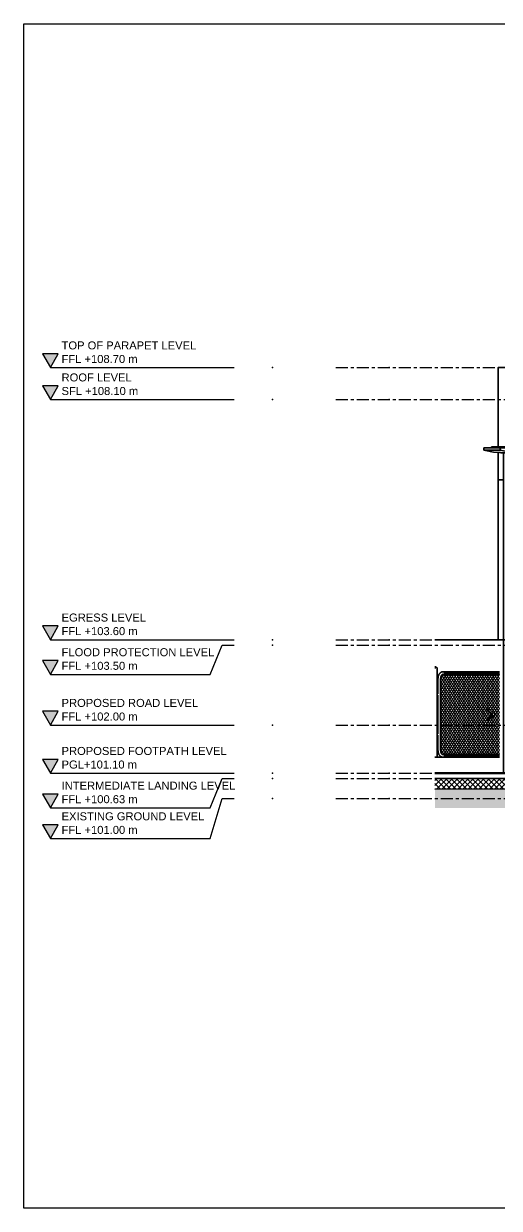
# Model space of a CAD drawing. Header units: millimetres. Extents: x -25371 to 2282244, y -90657 to 147824.
# Drawn here: x 1924424 to 1933346, y -11627 to 10573 of the extents above; entities that cross this region are included whole.
import ezdxf
from ezdxf.xclip import XClip

# ---------------------------------------------------------------- set-up
doc = ezdxf.new("R2010")
doc.units = ezdxf.units.MM
doc.header["$XCLIPFRAME"] = 0
doc.linetypes.add('CENTER', pattern=[50.8, 31.75, -6.35, 6.35, -6.35])
doc.linetypes.add('TA_GL_000.90000', pattern=[2.475, 0.9, -0.225, 0.225, -0.225, 0.9])
for name, color, linetype in [('000 - 0_SYM_DWG_GRIDLINE_MAIN_COLOR_251', 7, 'Continuous'), ('000 - 0_SYM_DWG_LEVEL_MAIN_COLOR_2', 7, 'Continuous'), ('000 - 0_SYM_DWG_LEVEL_TEXT', 7, 'Continuous'), ('000 - GRID', 7, 'CENTER')]:
    doc.layers.add(name, color=color, linetype=linetype)
for name, color, linetype, lineweight in [('A-DETL', 7, 'Continuous', 70), ('A-DETL-GENF', 7, 'Continuous', 35), ('A-DETL-THIN', 7, 'Continuous', 25), ('A-FLOR-E', 7, 'Continuous', 35), ('A-FLOR-FNSH', 7, 'Continuous', 70), ('A-FLOR-OTLN', 7, 'Continuous', 35), ('A-FLOR-PATT', 7, 'Continuous', 70), ('A-GENM', 7, 'Continuous', 35), ('A-GLAZ-CURT', 7, 'Continuous', 35), ('A-GLAZ-CWMG', 7, 'Continuous', 35), ('E-LITE-EQPM', 7, 'Continuous', 35)]:
    doc.layers.add(name, color=color, linetype=linetype, lineweight=lineweight)
doc.styles.add('Arial_1', font='arial.ttf', dxfattribs={"height": 400})
doc.styles.add('TA', font='', dxfattribs={"height": 4.5})
doc.styles.get('TA').set_extended_font_data('Cordia New')

# ---------------------------------------------------------------- blocks, each defined once
blk = doc.blocks.new('A$C7fb6dcac')
at = {"layer": 'Defpoints', "color": 7}
blk.add_lwpolyline([(7750, -444), (6975, -444), (6975, 0), (7750, 0)], close=True, dxfattribs=at)
blk = doc.blocks.new('DPA_Curved type C_Left - Curved Type C_Left-5075811-VS01 - ELEVATION 5')
at = {"layer": 'A-GLAZ-CURT', "color": 7}
for p, q in [((-2950, 106600), (-3025, 106600)), ((-3025, 106600), (-2950, 106600)), ((-3025, 103600), (-3025, 106600)), ((-2950, 106600), (-3000, 106600)), ((-3000, 106600), (-3000, 106600)), ((-3000, 106600), (-2950, 106600)), ((-2925, 106600), (-2950, 106600)), ((-2950, 106600), (-2925, 106600)), ((-2950, 103600), (-3025, 103600)), ((-3025, 103600), (-2950, 103600)), ((-2950, 103600), (-3000, 103600)), ((-3000, 103600), (-3000, 103600)), ((-3000, 103600), (-2950, 103600)), ((-2924, 103600), (-2950, 103600)), ((-2950, 103600), (-2924, 103600))]:
    blk.add_line(p, q, dxfattribs=at)
blk = doc.blocks.new('DPA_Curved type C_Left - Curved Type C_Left-5545648-VS01 - ELEVATION 5')
at = {"layer": 'A-GLAZ-CURT', "color": 7}
for p, q in [((-2950, 108700), (-3025, 108700)), ((-3025, 108700), (-2950, 108700)), ((-3025, 107214), (-3025, 108700)), ((-2950, 108700), (-3000, 108700)), ((-3000, 108700), (-3000, 108700)), ((-3000, 108700), (-2950, 108700)), ((-2900, 108700), (-2950, 108700)), ((-2950, 108700), (-2900, 108700)), ((-2850, 108700), (-2900, 108700)), ((-2900, 108700), (-2850, 108700)), ((-2850, 108700), (-2850, 107214)), ((-2850, 107214), (-2850, 108700)), ((-3025, 106600), (-3025, 107111)), ((-2950, 106600), (-3025, 106600)), ((-3025, 106600), (-2950, 106600)), ((-2950, 106600), (-3000, 106600)), ((-3000, 106600), (-3000, 106600)), ((-3000, 106600), (-2950, 106600)), ((-2925, 106600), (-2950, 106600)), ((-2950, 106600), (-2925, 106600))]:
    blk.add_line(p, q, dxfattribs=at)
blk = doc.blocks.new('Lighting-Street-LED - Lighting-Street-LED-V23-VS01 - ELEVATION 5')
at = {"layer": 'E-LITE-EQPM', "color": 7}
for p, q in [((-3289, 107194), (-3148, 107197)), ((-3289, 107153), (-3289, 107194)), ((-2987, 107194), (-3289, 107194)), ((-3107, 107116), (-3289, 107153)), ((-2987, 107153), (-3289, 107153)), ((-3148, 107214), (-3107, 107214)), ((-3148, 107197), (-3148, 107214)), ((-2846, 107214), (-3148, 107214)), ((-2846, 107197), (-3148, 107197)), ((-2999, 107214), (-3107, 107214)), ((-3107, 107116), (-2999, 107109)), ((-2972, 107214), (-2999, 107214)), ((-2846, 107197), (-2987, 107194)), ((-2987, 107194), (-2987, 107153)), ((-2987, 107153), (-2804, 107116)), ((-2963, 107214), (-2972, 107214)), ((-2972, 107106), (-2963, 107104)), ((-2934, 107214), (-2963, 107214)), ((-2963, 107104), (-2957, 107103)), ((-2904, 107103), (-2957, 107103)), ((-2902, 107214), (-2934, 107214)), ((-2925, 107103), (-2925, 101100)), ((-2899, 107214), (-2902, 107214)), ((-2855, 107214), (-2899, 107214)), ((-2832, 107103), (-2885, 107103)), ((-2827, 107214), (-2855, 107214)), ((-2846, 107214), (-2850, 107214)), ((-2849, 107214), (-2846, 107214)), ((-2804, 107214), (-2846, 107214)), ((-2846, 107214), (-2846, 107197)), ((-2804, 107214), (-2846, 107214)), ((-2846, 107214), (-2837, 107214)), ((-2846, 107109), (-2804, 107116)), ((-2837, 107104), (-2846, 107106)), ((-2837, 107214), (-2811, 107214)), ((-2837, 107104), (-2837, 107110)), ((-2832, 107103), (-2837, 107104)), ((-2829, 107112), (-2832, 107103)), ((-2824, 107214), (-2827, 107214)), ((-2825, 101100), (-2825, 107112)), ((-2809, 107214), (-2824, 107214)), ((-2811, 107214), (-2809, 107214)), ((-2804, 107116), (-2804, 107214))]:
    blk.add_line(p, q, dxfattribs=at)
at = {"layer": 'E-LITE-EQPM', "color": 7, "flags": 128}
for points in [[(-2999, 107109), (-2991, 107108), (-2983, 107108), (-2977, 107107), (-2972, 107106)], [(-2904, 107103), (-2899, 107103), (-2895, 107103)], [(-2895, 107103), (-2890, 107103), (-2885, 107103)], [(-2846, 107106), (-2849, 107107), (-2850, 107108), (-2849, 107108), (-2846, 107109)]]:
    blk.add_lwpolyline(points, dxfattribs=at)
blk = doc.blocks.new('FP_26-VS01 - ELEVATION 5')
at = {"layer": 'A-GLAZ-CURT', "color": 7}
blk.add_line((-4058, 102975), (-4059, 102975), dxfattribs=at)
blk = doc.blocks.new('FP_27-VS01 - ELEVATION 5')
at = {"layer": 'A-GLAZ-CURT', "color": 7}
blk.add_line((-4059, 101425), (-4058, 101425), dxfattribs=at)
blk = doc.blocks.new('DPA_CP_Fence Type D - Fence Post Left w MRTA Logo-V25-VS01 - ELEVATION 5')
at = {"layer": 'A-GLAZ-CURT', "lineweight": 9}
h = blk.add_hatch(dxfattribs=at)
h.set_pattern_fill('FP_15', style=0, pattern_type=2)
h.set_pattern_definition([(56.206, (-3237.97, 101400), (-23.6632, 35.3552), []), (123.794, (-3237.97, 101400), (-23.6632, -35.3552), [])])
h.paths.add_polyline_path([(-4049, 101450), (-3000, 101450), (-3000, 102950), (-4061, 102949), (-4071, 102946), (-4075, 102943), (-4088, 102926), (-4095, 102911), (-4099, 102893), (-4101, 102875), (-4101, 101525), (-4098, 101501), (-4090, 101478), (-4082, 101465), (-4072, 101455), (-4066, 101452), (-4054, 101450)])
h.paths.add_polyline_path([(-3238, 102103), (-3125, 102200), (-3238, 102297), (-3190, 102297), (-3078, 102200), (-3189, 102103), (-3238, 102103)])
at = {"layer": 'A-GLAZ-CURT', "color": 7}
for p, q in [((-4151, 102875), (-4151, 102600)), ((-4101, 101525), (-4101, 102875)), ((-3000, 103000), (-4059, 103000)), ((-4059, 102950), (-3000, 102950)), ((-4040, 102975), (-3000, 102975)), ((-3000, 102975), (-4040, 102975)), ((-4168, 102600), (-4143, 102600)), ((-4143, 102600), (-4168, 102600)), ((-4143, 102550), (-4168, 102550)), ((-4168, 102550), (-4143, 102550)), ((-4151, 102550), (-4151, 101850)), ((-3190, 102297), (-3238, 102297)), ((-3238, 102297), (-3125, 102200)), ((-3125, 102200), (-3238, 102103)), ((-3078, 102200), (-3190, 102297)), ((-3189, 102103), (-3078, 102200)), ((-3238, 102103), (-3189, 102103)), ((-4168, 101850), (-4143, 101850)), ((-4143, 101850), (-4168, 101850)), ((-4143, 101800), (-4168, 101800)), ((-4168, 101800), (-4143, 101800)), ((-4151, 101800), (-4151, 101525)), ((-3000, 101450), (-4059, 101450)), ((-4059, 101400), (-3000, 101400)), ((-3000, 101425), (-4040, 101425)), ((-4040, 101425), (-3000, 101425))]:
    blk.add_line(p, q, dxfattribs=at)
at = {"layer": 'A-GLAZ-CURT', "color": 7, "flags": 128}
for points in [[(-4059, 103000), (-4063, 103000), (-4067, 103000), (-4071, 102999), (-4075, 102998), (-4079, 102997), (-4083, 102996), (-4087, 102994), (-4091, 102992), (-4094, 102990), (-4098, 102988), (-4101, 102986), (-4105, 102983), (-4108, 102981), (-4111, 102978), (-4114, 102975), (-4117, 102972), (-4120, 102969), (-4123, 102965), (-4125, 102962), (-4128, 102958), (-4130, 102955), (-4132, 102951), (-4134, 102947), (-4136, 102943), (-4138, 102939), (-4140, 102935), (-4141, 102931), (-4143, 102926), (-4144, 102922), (-4145, 102918), (-4146, 102913), (-4147, 102909), (-4148, 102904), (-4149, 102899), (-4149, 102895), (-4150, 102890), (-4150, 102886), (-4150, 102881), (-4151, 102876), (-4151, 102875)], [(-4059, 102950), (-4060, 102950), (-4061, 102950), (-4062, 102950), (-4063, 102949), (-4065, 102949), (-4066, 102949), (-4067, 102948), (-4069, 102948), (-4070, 102947), (-4071, 102946), (-4073, 102945), (-4074, 102944), (-4076, 102943), (-4077, 102941), (-4079, 102940), (-4080, 102938), (-4081, 102937), (-4083, 102935), (-4084, 102933), (-4086, 102931), (-4087, 102929), (-4088, 102927), (-4090, 102924), (-4091, 102922), (-4092, 102919), (-4093, 102916), (-4094, 102914), (-4095, 102911), (-4096, 102908), (-4097, 102905), (-4098, 102902), (-4098, 102899), (-4099, 102896), (-4099, 102892), (-4100, 102889), (-4100, 102886), (-4100, 102883), (-4100, 102879), (-4101, 102876), (-4101, 102875)], [(-4059, 101400), (-4063, 101400), (-4067, 101400), (-4071, 101401), (-4075, 101402), (-4079, 101403), (-4083, 101404), (-4087, 101406), (-4091, 101408), (-4094, 101410), (-4098, 101412), (-4101, 101414), (-4105, 101417), (-4108, 101419), (-4111, 101422), (-4114, 101425), (-4117, 101428), (-4120, 101431), (-4123, 101435), (-4125, 101438), (-4128, 101442), (-4130, 101445), (-4132, 101449), (-4134, 101453), (-4136, 101457), (-4138, 101461), (-4140, 101465), (-4141, 101469), (-4143, 101474), (-4144, 101478), (-4145, 101482), (-4146, 101487), (-4147, 101491), (-4148, 101496), (-4149, 101501), (-4149, 101505), (-4150, 101510), (-4150, 101514), (-4150, 101519), (-4151, 101524), (-4151, 101525)], [(-4059, 101450), (-4060, 101450), (-4061, 101450), (-4062, 101450), (-4063, 101451), (-4065, 101451), (-4066, 101451), (-4067, 101452), (-4069, 101452), (-4070, 101453), (-4071, 101454), (-4073, 101455), (-4074, 101456), (-4076, 101457), (-4077, 101459), (-4079, 101460), (-4080, 101462), (-4081, 101463), (-4083, 101465), (-4084, 101467), (-4086, 101469), (-4087, 101471), (-4088, 101473), (-4090, 101476), (-4091, 101478), (-4092, 101481), (-4093, 101484), (-4094, 101486), (-4095, 101489), (-4096, 101492), (-4097, 101495), (-4098, 101498), (-4098, 101501), (-4099, 101504), (-4099, 101508), (-4100, 101511), (-4100, 101514), (-4100, 101517), (-4100, 101521), (-4101, 101524), (-4101, 101525)]]:
    blk.add_lwpolyline(points, dxfattribs=at)
at = {"layer": 'A-GLAZ-CURT', "color": 7}
for name in ['FP_26-VS01 - ELEVATION 5', 'FP_27-VS01 - ELEVATION 5']:
    blk.add_blockref(name, (0, 0), dxfattribs=at)
blk = doc.blocks.new('FP_29-VS01 - ELEVATION 5')
at = {"layer": 'A-GLAZ-CURT', "color": 7}
blk.add_line((-6066, 102975), (-6067, 102975), dxfattribs=at)
blk = doc.blocks.new('FP_30-VS01 - ELEVATION 5')
at = {"layer": 'A-GLAZ-CURT', "color": 7}
blk.add_line((-6067, 101425), (-6066, 101425), dxfattribs=at)
blk = doc.blocks.new('DPA_CP_Fence Type D - Fence Post Left w MRTA Logo-V28-VS01 - ELEVATION 5')
at = {"layer": 'A-GLAZ-CURT', "lineweight": 9}
h = blk.add_hatch(dxfattribs=at)
h.set_pattern_fill('FP_16', style=0, pattern_type=2)
h.set_pattern_definition([(56.206, (-5245.83, 101400), (-23.6632, 35.3552), []), (123.794, (-5245.83, 101400), (-23.6632, -35.3552), [])])
h.paths.add_polyline_path([(-6050, 101450), (-4421, 101451), (-4411, 101454), (-4400, 101461), (-4391, 101471), (-4382, 101489), (-4377, 101507), (-4376, 101527), (-4377, 102885), (-4377, 102895), (-4384, 102916), (-4392, 102929), (-4402, 102940), (-4414, 102948), (-4426, 102950), (-6069, 102949), (-6079, 102946), (-6083, 102943), (-6095, 102929), (-6103, 102911), (-6107, 102893), (-6108, 102875), (-6108, 101525), (-6106, 101501), (-6098, 101478), (-6090, 101465), (-6080, 101455), (-6074, 101452), (-6062, 101450), (-6053, 101450)])
h.paths.add_polyline_path([(-5245, 102103), (-5245, 102103), (-5133, 102200), (-5245, 102297), (-5197, 102297), (-5086, 102200), (-5197, 102103), (-5219, 102103)])
at = {"layer": 'A-GLAZ-CURT', "color": 7}
for p, q in [((-4318, 103075), (-4318, 102600)), ((-4293, 103075), (-4192, 103075)), ((-4192, 103075), (-4293, 103075)), ((-4168, 101400), (-4168, 103075)), ((-6108, 101525), (-6108, 102875)), ((-4427, 103000), (-6066, 103000)), ((-6066, 102950), (-4427, 102950)), ((-6048, 102975), (-4427, 102975)), ((-4426, 102975), (-6048, 102975)), ((-4335, 101525), (-4335, 102875)), ((-4335, 102600), (-4293, 102600)), ((-4292, 102600), (-4335, 102600)), ((-4293, 102550), (-4335, 102550)), ((-4335, 102550), (-4292, 102550)), ((-4318, 102549), (-4318, 101850)), ((-5197, 102297), (-5245, 102297)), ((-5245, 102297), (-5132, 102200)), ((-5132, 102200), (-5245, 102103)), ((-5086, 102200), (-5197, 102297)), ((-5197, 102103), (-5086, 102200)), ((-5245, 102103), (-5197, 102103)), ((-4335, 101850), (-4293, 101850)), ((-4292, 101850), (-4335, 101850)), ((-4293, 101800), (-4335, 101800)), ((-4335, 101800), (-4292, 101800)), ((-4318, 101800), (-4318, 101400)), ((-4427, 101450), (-6066, 101450)), ((-6066, 101400), (-4427, 101400)), ((-4427, 101425), (-6048, 101425)), ((-6048, 101425), (-4426, 101425))]:
    blk.add_line(p, q, dxfattribs=at)
at = {"layer": 'A-GLAZ-CURT', "color": 7, "flags": 128}
for points in [[(-4318, 103075), (-4314, 103078), (-4309, 103081), (-4305, 103083), (-4301, 103086), (-4296, 103088), (-4292, 103090), (-4287, 103092), (-4282, 103094), (-4278, 103095), (-4273, 103096), (-4268, 103097), (-4263, 103098), (-4258, 103099), (-4253, 103100), (-4248, 103100), (-4243, 103100), (-4243, 103100)], [(-4243, 103100), (-4238, 103100), (-4233, 103100), (-4228, 103099), (-4223, 103098), (-4218, 103098), (-4213, 103096), (-4208, 103095), (-4203, 103094), (-4199, 103092), (-4194, 103090), (-4189, 103088), (-4185, 103086), (-4181, 103083), (-4176, 103081), (-4172, 103078), (-4168, 103075), (-4168, 103075)], [(-6066, 103000), (-6071, 103000), (-6075, 103000), (-6079, 102999), (-6083, 102998), (-6087, 102997), (-6091, 102996), (-6095, 102994), (-6099, 102992), (-6102, 102990), (-6106, 102988), (-6109, 102986), (-6113, 102983), (-6116, 102981), (-6119, 102978), (-6122, 102975), (-6125, 102972), (-6128, 102969), (-6130, 102965), (-6133, 102962), (-6135, 102959)], [(-6066, 102950), (-6068, 102950), (-6069, 102950), (-6070, 102950), (-6071, 102949), (-6072, 102949), (-6074, 102949), (-6075, 102948), (-6076, 102948), (-6078, 102947), (-6079, 102946), (-6081, 102945), (-6082, 102944), (-6083, 102943), (-6085, 102941), (-6086, 102940), (-6088, 102938), (-6089, 102937), (-6091, 102935), (-6092, 102933), (-6094, 102931), (-6095, 102929), (-6096, 102927), (-6097, 102924), (-6099, 102922), (-6100, 102919), (-6101, 102916), (-6102, 102914), (-6103, 102911), (-6104, 102908), (-6105, 102905), (-6105, 102902), (-6106, 102899), (-6107, 102896), (-6107, 102892), (-6108, 102889), (-6108, 102886), (-6108, 102883), (-6108, 102879), (-6108, 102876), (-6108, 102875)], [(-4427, 103000), (-4423, 103000), (-4418, 103000), (-4414, 102999), (-4410, 102998), (-4406, 102997), (-4402, 102996), (-4398, 102994), (-4395, 102992), (-4391, 102990), (-4387, 102988), (-4384, 102986), (-4380, 102983), (-4377, 102981), (-4374, 102978), (-4371, 102975), (-4368, 102972), (-4365, 102969), (-4363, 102965), (-4360, 102962), (-4358, 102958), (-4355, 102955), (-4353, 102951), (-4351, 102947), (-4349, 102943), (-4347, 102939), (-4346, 102935), (-4344, 102931), (-4343, 102926), (-4341, 102922), (-4340, 102918), (-4339, 102913), (-4338, 102909), (-4337, 102904), (-4337, 102899), (-4336, 102895), (-4335, 102890), (-4335, 102886), (-4335, 102881), (-4335, 102876), (-4335, 102875)], [(-4427, 102950), (-4426, 102950), (-4424, 102950), (-4423, 102950), (-4422, 102949), (-4421, 102949), (-4419, 102949), (-4418, 102948), (-4417, 102948), (-4415, 102947), (-4414, 102946), (-4413, 102945), (-4411, 102944), (-4410, 102943), (-4408, 102941), (-4407, 102940), (-4405, 102938), (-4404, 102937), (-4402, 102935), (-4401, 102933), (-4400, 102931), (-4398, 102929), (-4397, 102927), (-4396, 102924), (-4395, 102922), (-4393, 102919), (-4392, 102916), (-4392, 102915)], [(-6066, 101450), (-6068, 101450), (-6069, 101450), (-6070, 101450), (-6071, 101451), (-6072, 101451), (-6074, 101451), (-6075, 101452), (-6076, 101452), (-6078, 101453), (-6079, 101454), (-6081, 101455), (-6082, 101456), (-6083, 101457), (-6085, 101459), (-6086, 101460), (-6088, 101462), (-6089, 101463), (-6091, 101465), (-6092, 101467), (-6094, 101469), (-6095, 101471), (-6096, 101473), (-6097, 101476), (-6099, 101478), (-6100, 101481), (-6101, 101484), (-6102, 101486), (-6103, 101489), (-6104, 101492), (-6105, 101495), (-6105, 101498), (-6106, 101501), (-6107, 101504), (-6107, 101508), (-6108, 101511), (-6108, 101514), (-6108, 101517), (-6108, 101521), (-6108, 101524), (-6108, 101525)], [(-4427, 101400), (-4423, 101400), (-4418, 101400), (-4414, 101401), (-4410, 101402), (-4406, 101403), (-4402, 101404), (-4398, 101406), (-4395, 101408), (-4391, 101410), (-4387, 101412), (-4384, 101414), (-4380, 101417), (-4377, 101419), (-4374, 101422), (-4371, 101425), (-4368, 101428), (-4365, 101431), (-4363, 101435), (-4360, 101438), (-4358, 101442), (-4355, 101445), (-4353, 101449), (-4351, 101453), (-4349, 101457), (-4347, 101461), (-4346, 101465), (-4344, 101469), (-4343, 101474), (-4341, 101478), (-4340, 101482), (-4339, 101487), (-4338, 101491), (-4337, 101496), (-4337, 101501), (-4336, 101505), (-4335, 101510), (-4335, 101514), (-4335, 101519), (-4335, 101524), (-4335, 101525)], [(-4427, 101450), (-4426, 101450), (-4424, 101450), (-4423, 101450), (-4422, 101451), (-4421, 101451), (-4419, 101451), (-4418, 101452), (-4417, 101452), (-4415, 101453), (-4414, 101454), (-4413, 101455), (-4411, 101456), (-4410, 101457), (-4408, 101459), (-4407, 101460), (-4405, 101462), (-4404, 101463), (-4402, 101465), (-4401, 101467), (-4400, 101469), (-4398, 101471), (-4397, 101473), (-4396, 101476), (-4395, 101478), (-4393, 101481), (-4392, 101484), (-4392, 101485)], [(-6066, 101400), (-6071, 101400), (-6075, 101400), (-6079, 101401), (-6083, 101402), (-6087, 101403), (-6091, 101404), (-6095, 101406), (-6099, 101408), (-6102, 101410), (-6106, 101412), (-6109, 101414), (-6113, 101417), (-6116, 101419), (-6119, 101422), (-6122, 101425), (-6125, 101428), (-6128, 101431), (-6130, 101435), (-6133, 101438), (-6135, 101441)]]:
    blk.add_lwpolyline(points, dxfattribs=at)
at = {"layer": 'A-GLAZ-CURT', "color": 7}
for name in ['FP_29-VS01 - ELEVATION 5', 'FP_30-VS01 - ELEVATION 5']:
    blk.add_blockref(name, (0, 0), dxfattribs=at)
blk = doc.blocks.new('Rectangular Mullion - Mullion_Beam 300x400-5029160-VS01 - ELEVATION 5')
at = {"layer": 'A-GLAZ-CWMG', "color": 7}
for p, q in [((-4354, 101400), (-4318, 101400)), ((-4168, 101400), (-4059, 101400)), ((-4131, 101400), (-3000, 101400))]:
    blk.add_line(p, q, dxfattribs=at)
blk = doc.blocks.new('Rectangular Mullion - Mullion_Beam 300x400-V35-VS01 - ELEVATION 5')
at = {"layer": 'A-GLAZ-CWMG', "color": 7}
for p, q in [((-6362, 101400), (-6325, 101400)), ((-6135, 101400), (-6066, 101400)), ((-6135, 101400), (-4131, 101400)), ((-4427, 101400), (-4354, 101400))]:
    blk.add_line(p, q, dxfattribs=at)
blk = doc.blocks.new('DPA_GM-Manhole Cover Type 2 - 900x900-5779494-VS01 - ELEVATION 5')
at = {"layer": 'A-DETL', "color": 7}
for p, q in [((-3563, 101100), (-3000, 101100)), ((-3457, 101100), (-3556, 101100)), ((-3541, 101100), (-3457, 101100)), ((-3489, 101102), (-3481, 101102)), ((-3489, 101100), (-3489, 101102)), ((-3481, 101100), (-3489, 101100)), ((-3481, 101102), (-3457, 101102)), ((-3457, 101100), (-3481, 101100)), ((-3457, 101102), (-3452, 101102)), ((-3457, 101100), (-3457, 101102)), ((-3457, 101102), (-3175, 101102)), ((-3452, 101102), (-3169, 101102)), ((-3438, 101102), (-3433, 101102)), ((-3438, 101100), (-3438, 101102)), ((-3433, 101102), (-3151, 101102)), ((-3419, 101102), (-3414, 101102)), ((-3419, 101100), (-3419, 101102)), ((-3414, 101102), (-3132, 101102)), ((-3414, 101102), (-3005, 101102)), ((-3414, 101102), (-3414, 101100)), ((-3414, 101100), (-3005, 101100)), ((-3005, 101100), (-3414, 101100)), ((-3193, 101102), (-3186, 101102)), ((-3186, 101102), (-3162, 101102)), ((-3162, 101102), (-3156, 101102)), ((-3162, 101102), (-3000, 101102)), ((-3156, 101102), (-3000, 101102)), ((-3143, 101102), (-3137, 101102)), ((-3137, 101102), (-3000, 101102)), ((-3124, 101102), (-3119, 101102)), ((-3119, 101102), (-3000, 101102)), ((-3119, 101102), (-3000, 101102)), ((-3005, 101100), (-3119, 101100)), ((-3005, 101102), (-3000, 101102)), ((-3005, 101102), (-3005, 101100)), ((-3005, 101102), (-3000, 101102))]:
    blk.add_line(p, q, dxfattribs=at)
at = {"layer": 'A-GENM', "color": 7}
for p, q in [((-3563, 101100), (-3457, 101100)), ((-3556, 101100), (-3000, 101100)), ((-3457, 101100), (-3541, 101100)), ((-3312, 101102), (-3489, 101102)), ((-3489, 101100), (-3457, 101100)), ((-3481, 101102), (-3481, 101100)), ((-3175, 101102), (-3457, 101102)), ((-3457, 101100), (-3457, 101102)), ((-3452, 101100), (-3452, 101102)), ((-3156, 101102), (-3438, 101102)), ((-3433, 101100), (-3433, 101102)), ((-3137, 101102), (-3419, 101102)), ((-3414, 101100), (-3414, 101102)), ((-3132, 101102), (-3414, 101102)), ((-3132, 101100), (-3414, 101100)), ((-3414, 101100), (-3132, 101100)), ((-3199, 101102), (-3312, 101102)), ((-3175, 101102), (-3199, 101102)), ((-3017, 101102), (-3193, 101102)), ((-3169, 101102), (-3175, 101102)), ((-3000, 101102), (-3162, 101102)), ((-3151, 101102), (-3156, 101102)), ((-3000, 101102), (-3143, 101102)), ((-3132, 101102), (-3137, 101102)), ((-3000, 101102), (-3132, 101102)), ((-3119, 101100), (-3132, 101100)), ((-3132, 101100), (-3005, 101100)), ((-3000, 101102), (-3124, 101102)), ((-3000, 101102), (-3119, 101102)), ((-3005, 101100), (-3119, 101100)), ((-3119, 101100), (-3005, 101100)), ((-3000, 101102), (-3017, 101102)), ((-3000, 101102), (-3005, 101102)), ((-3005, 101100), (-3005, 101102))]:
    blk.add_line(p, q, dxfattribs=at)
blk = doc.blocks.new('Generic Models 2 - Generic Models 45-5662310-VS01 - ELEVATION 5')
at = {"layer": 'A-GENM', "color": 7}
blk.add_line((-4306, 103600), (-959, 103600), dxfattribs=at)
blk = doc.blocks.new('Generic Models 7 - Generic Models 37-5664697-VS01 - ELEVATION 5')
at = {"layer": 'A-DETL', "color": 7}
for p, q in [((-9801, 101100), (-6235, 101100)), ((-9801, 101100), (-6235, 101100)), ((-6135, 101100), (-3457, 101100)), ((-6135, 101100), (-3457, 101100))]:
    blk.add_line(p, q, dxfattribs=at)
blk = doc.blocks.new('C-1-VS01-AR-2563-01 -C_20260615-163154_ELEVATION_5_EX')
at = {"layer": 'A-DETL-GENF', "lineweight": 9}
h = blk.add_hatch(dxfattribs=at)
h.set_pattern_fill('FP_19', style=0, pattern_type=2)
h.set_pattern_definition([(45, (-88633.94, 0), (0, 449.0128), [317.5, -317.5]), (45, (-88718.13, 84.2), (0, 449.0128), [317.5, -317.5]), (45, (-88802.32, 168.38), (0, 449.0128), [317.5, -317.5]), (135, (-88802.32, 224.5), (-449.0128, 3e-14), [317.5, -317.5]), (135, (-88718.13, 308.7), (-449.0128, 3e-14), [317.5, -317.5]), (135, (-88633.94, 392.9), (-449.0128, 3e-14), [317.5, -317.5])])
h.paths.add_polyline_path([(-13076, 100450), (13005, 100450), (13005, 100926), (10105, 101349), (5521, 101750), (3921, 101750), (3921, 101400), (3221, 101400), (3221, 101750), (-10467, 101750), (-19967, 100800), (-32108, 100800), (-32108, 100450), (-13252, 100450)])
at = {"layer": 'A-FLOR-PATT', "lineweight": 9}
h = blk.add_hatch(dxfattribs=at)
h.set_pattern_fill('FP_14', angle=-315, style=0, pattern_type=2)
h.set_pattern_definition([(225, (-38883.39, 101000), (49.49747, -49.49747), []), (315, (-38883.39, 101000), (49.49747, 49.49747), [])])
h.paths.add_polyline_path([(-23649, 100800), (-20736, 100800), (-20736, 101000), (-20899, 100999), (-20899, 100925), (-21399, 100925), (-21399, 101000), (-32108, 101000), (-32108, 100800), (-24354, 100800)])
at = {"layer": 'A-DETL', "color": 7}
for p, q in [((-30331, 101100), (-26512, 101100)), ((-26512, 101100), (-25204, 101100))]:
    blk.add_line(p, q, dxfattribs=at)
at = {"layer": 'A-DETL', "color": 7, "flags": 128}
blk.add_lwpolyline([(-23266, 101100), (-23464, 101100), (-23661, 101100), (-23858, 101100), (-24054, 101100), (-24249, 101100), (-24442, 101100), (-24634, 101100), (-24823, 101100), (-25009, 101100), (-25193, 101100), (-25374, 101100), (-25552, 101100), (-25725, 101100), (-25895, 101100), (-26061, 101100), (-26222, 101100), (-26378, 101100), (-26530, 101100), (-26579, 101100)], dxfattribs=at)
at = {"layer": 'A-DETL-THIN', "color": 7}
blk.add_line((-19967, 100800), (-32108, 100800), dxfattribs=at)
at = {"layer": 'A-FLOR-E', "color": 7}
blk.add_line((-23266, 101000), (-26612, 101000), dxfattribs=at)
at = {"layer": 'A-FLOR-FNSH', "color": 7, "lineweight": 25}
blk.add_line((-20736, 101000), (-32108, 101000), dxfattribs=at)
at = {"layer": 'A-FLOR-OTLN', "color": 7}
for p, q in [((-30331, 101100), (-26512, 101100)), ((-26512, 101100), (-25204, 101100))]:
    blk.add_line(p, q, dxfattribs=at)
at = {"layer": 'A-DETL', "color": 7}
for name in ['Generic Models 2 - Generic Models 45-5662310-VS01 - ELEVATION 5', 'Generic Models 7 - Generic Models 37-5664697-VS01 - ELEVATION 5']:
    blk.add_blockref(name, (-22306, 0), dxfattribs=at)
at = {"layer": 'A-GENM', "color": 7}
blk.add_blockref('DPA_GM-Manhole Cover Type 2 - 900x900-5779494-VS01 - ELEVATION 5', (-22306, 0), dxfattribs=at)
at = {"layer": 'A-GLAZ-CURT', "color": 7}
for name in ['DPA_Curved type C_Left - Curved Type C_Left-5545648-VS01 - ELEVATION 5', 'DPA_Curved type C_Left - Curved Type C_Left-5075811-VS01 - ELEVATION 5', 'DPA_CP_Fence Type D - Fence Post Left w MRTA Logo-V28-VS01 - ELEVATION 5', 'DPA_CP_Fence Type D - Fence Post Left w MRTA Logo-V25-VS01 - ELEVATION 5']:
    blk.add_blockref(name, (-22306, 0), dxfattribs=at)
at = {"layer": 'A-GLAZ-CWMG', "color": 7}
for name in ['Rectangular Mullion - Mullion_Beam 300x400-V35-VS01 - ELEVATION 5', 'Rectangular Mullion - Mullion_Beam 300x400-5029160-VS01 - ELEVATION 5']:
    blk.add_blockref(name, (-22306, 0), dxfattribs=at)
at = {"layer": 'E-LITE-EQPM', "color": 7}
blk.add_blockref('Lighting-Street-LED - Lighting-Street-LED-V23-VS01 - ELEVATION 5', (-22306, 0), dxfattribs=at)
blk = doc.blocks.new('*U2260')
at = {"layer": '000 - 0_SYM_DWG_LEVEL_MAIN_COLOR_2'}
blk.add_hatch(color=7, dxfattribs=at).paths.add_polyline_path([(-80.41, 5.18), (-83.4, 0), (-86.39, 5.18)])
at = {"color": 7}
blk.add_point((0, 0), dxfattribs=at)
at = {"layer": '000 - 0_SYM_DWG_GRIDLINE_MAIN_COLOR_251', "color": 7}
blk.add_lwpolyline([(-83.4, 0), (-23.4, 0), (-18.9, 0), (-14.4, 0)], dxfattribs=at)
at = {"layer": '000 - 0_SYM_DWG_LEVEL_MAIN_COLOR_2', "color": 7, "lineweight": 25}
for p, q in [((-80.41, 5.18), (-86.39, 5.18)), ((-86.39, 5.18), (-83.4, 0)), ((-83.4, 0), (-80.41, 5.18))]:
    blk.add_line(p, q, dxfattribs=at)
at = {"layer": '000 - 0_SYM_DWG_LEVEL_TEXT', "color": 7, "style": 'Arial_1'}
for tag, p in [('LV_NAME_1', (-79.18, 11.92)), ('LV_NAME_2', (-79.19, 6.83)), ('LV_NAME_3', (-79.2, 1.74))]:
    blk.add_attdef(tag, p, '', height=3, dxfattribs=at)
blk = doc.blocks.new('*U457')
at = {"layer": '000 - 0_SYM_DWG_LEVEL_MAIN_COLOR_2'}
blk.add_hatch(color=7, dxfattribs=at).paths.add_polyline_path([(-80.41, -5.82), (-83.4, -11), (-86.39, -5.82)])
at = {"color": 7}
blk.add_point((0, 0), dxfattribs=at)
at = {"layer": '000 - 0_SYM_DWG_GRIDLINE_MAIN_COLOR_251', "color": 7}
blk.add_lwpolyline([(-83.4, -11), (-23.4, -11), (-18.9, 0), (-14.4, 0)], dxfattribs=at)
at = {"layer": '000 - 0_SYM_DWG_LEVEL_MAIN_COLOR_2', "color": 7, "lineweight": 25}
for p, q in [((-80.41, -5.82), (-86.39, -5.82)), ((-86.39, -5.82), (-83.4, -11)), ((-83.4, -11), (-80.41, -5.82))]:
    blk.add_line(p, q, dxfattribs=at)
at = {"layer": '000 - 0_SYM_DWG_LEVEL_TEXT', "color": 7, "style": 'Arial_1'}
for tag, p in [('LV_NAME_1', (-79.18, 0.92)), ('LV_NAME_2', (-79.19, -4.17)), ('LV_NAME_3', (-79.2, -9.26))]:
    blk.add_attdef(tag, p, '', height=3, dxfattribs=at)
blk = doc.blocks.new('*U2261')
at = {"layer": '000 - 0_SYM_DWG_GRIDLINE_MAIN_COLOR_251', "color": 7, "linetype": 'ByBlock', "ltscale": 5}
blk.add_line((20, 0), (-529.29, 0), dxfattribs=at)
at = {"layer": '000 - 0_SYM_DWG_GRIDLINE_MAIN_COLOR_251', "color": 7}
blk.add_point((0, 0), dxfattribs=at)
at = {"color": 7, "style": 'TA', "flags": 1}
blk.add_attdef('LOCATION', (6, -6), '', height=4.5, rotation=270, dxfattribs=at)
blk = doc.blocks.new('*U456')
at = {"layer": '000 - 0_SYM_DWG_LEVEL_MAIN_COLOR_2'}
blk.add_hatch(color=7, dxfattribs=at).paths.add_polyline_path([(-80.41, -5.82), (-83.4, -11), (-86.39, -5.82)])
at = {"color": 7}
blk.add_point((0, 0), dxfattribs=at)
at = {"layer": '000 - 0_SYM_DWG_GRIDLINE_MAIN_COLOR_251', "color": 7}
blk.add_lwpolyline([(-83.4, -11), (-23.4, -11), (-18.9, 0), (-14.4, 0)], dxfattribs=at)
at = {"layer": '000 - 0_SYM_DWG_LEVEL_MAIN_COLOR_2', "color": 7, "lineweight": 25}
for p, q in [((-80.41, -5.82), (-86.39, -5.82)), ((-86.39, -5.82), (-83.4, -11)), ((-83.4, -11), (-80.41, -5.82))]:
    blk.add_line(p, q, dxfattribs=at)
at = {"layer": '000 - 0_SYM_DWG_LEVEL_TEXT', "color": 7, "style": 'Arial_1'}
for tag, p in [('LV_NAME_1', (-79.18, 0.92)), ('LV_NAME_2', (-79.19, -4.17)), ('LV_NAME_3', (-79.2, -9.26))]:
    blk.add_attdef(tag, p, '', height=3, dxfattribs=at)
blk = doc.blocks.new('*U455')
at = {"layer": '000 - 0_SYM_DWG_LEVEL_MAIN_COLOR_2'}
blk.add_hatch(color=7, dxfattribs=at).paths.add_polyline_path([(-80.41, -9.82), (-83.4, -15), (-86.39, -9.82)])
at = {"color": 7}
blk.add_point((0, 0), dxfattribs=at)
at = {"layer": '000 - 0_SYM_DWG_GRIDLINE_MAIN_COLOR_251', "color": 7}
blk.add_lwpolyline([(-83.4, -15), (-23.4, -15), (-18.9, 0), (-14.4, 0)], dxfattribs=at)
at = {"layer": '000 - 0_SYM_DWG_LEVEL_MAIN_COLOR_2', "color": 7, "lineweight": 25}
for p, q in [((-80.41, -9.82), (-86.39, -9.82)), ((-86.39, -9.82), (-83.4, -15)), ((-83.4, -15), (-80.41, -9.82))]:
    blk.add_line(p, q, dxfattribs=at)
at = {"layer": '000 - 0_SYM_DWG_LEVEL_TEXT', "color": 7, "style": 'Arial_1'}
for tag, p in [('LV_NAME_1', (-79.18, -3.08)), ('LV_NAME_2', (-79.19, -8.17)), ('LV_NAME_3', (-79.2, -13.26))]:
    blk.add_attdef(tag, p, '', height=3, dxfattribs=at)
blk = doc.blocks.new('C-1-VS01_REV00_20260615-231059_ELEVATION_5_dims')
at = {"color": 7, "xscale": 50, "yscale": 50, "zscale": 50}
for name, p, values in [('*U2260', (-29558, 108700), {'LV_NAME_2': 'TOP OF PARAPET LEVEL', 'LV_NAME_3': 'FFL +108.70 m'}), ('*U2260', (-29558, 108100), {'LV_NAME_2': 'ROOF LEVEL', 'LV_NAME_3': 'SFL +108.10 m'}), ('*U2260', (-29558, 103600), {'LV_NAME_2': 'EGRESS LEVEL', 'LV_NAME_3': 'FFL +103.60 m'}), ('*U457', (-29558, 103500), {'LV_NAME_2': 'FLOOD PROTECTION LEVEL', 'LV_NAME_3': 'FFL +103.50 m'}), ('*U2260', (-29558, 102000), {'LV_NAME_2': 'PROPOSED ROAD LEVEL', 'LV_NAME_3': 'FFL +102.00 m'}), ('*U2260', (-29558, 101100), {'LV_NAME_2': 'PROPOSED FOOTPATH LEVEL', 'LV_NAME_3': 'PGL+101.10 m'}), ('*U456', (-29558, 101000), {'LV_NAME_2': 'INTERMEDIATE LANDING LEVEL', 'LV_NAME_3': 'FFL +100.63 m'}), ('*U455', (-29558, 100625), {'LV_NAME_2': 'EXISTING GROUND LEVEL', 'LV_NAME_3': 'FFL +101.00 m'})]:
    blk.add_blockref(name, p, dxfattribs=at).add_auto_attribs(values)
at = {"layer": '000 - GRID', "color": 7, "linetype": 'TA_GL_000.90000', "xscale": 50.00000000000004, "yscale": 50.00000000000004, "zscale": 50.00000000000004, "rotation": 180}
for p in [(-27373, 108700), (-27373, 108100), (-27373, 103600), (-27373, 103500), (-27373, 102000), (-27373, 101100), (-27373, 101000), (-27373, 100625)]:
    blk.add_blockref('*U2261', p, dxfattribs=at)

msp = doc.modelspace()

# ---------------------------------------------------------------- block references
at = {"color": 7, "xscale": 50, "yscale": 50, "zscale": 50}
msp.add_blockref('A$C7fb6dcac', (1575673.68, 10572.622), dxfattribs=at)

# ---------------------------------------------------------------- next in the draw order: block references
at = {"color": 7}
ref = msp.add_blockref('C-1-VS01-AR-2563-01 -C_20260615-163154_ELEVATION_5_EX', (1958652.146, -104572.744), dxfattribs=at)
XClip(ref).set_block_clipping_path([(-26516.0919763581, 95079.2292497061), (-3958.1064399881, 115145.365818867)])

# ---------------------------------------------------------------- next in the draw order: block references
msp.add_blockref('C-1-VS01_REV00_20260615-231059_ELEVATION_5_dims', (1958652.146, -104572.744), dxfattribs=at)

doc.saveas('drawing.dxf')
